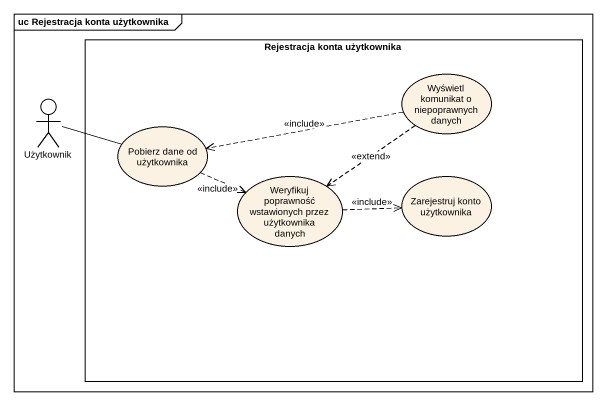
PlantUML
@startuml
mainframe uc Rejestracja konta użytkownika
rectangle "Rejestracja konta użytkownika" as Rejestracja_konta {
  usecase "Wyświetl komunikat o niepoprawnych danych" as Wyświetl_komunikat_o
  usecase "Pobierz dane od użytkownika" as Pobierz_dane_od_użytkownika
  usecase "Weryfikuj poprawność wstawionych przez użytkownika danych" as Weryfikuj_poprawność
  usecase "Zarejestruj konto użytkownika" as Zarejestruj_konto
}
actor Użytkownik
Wyświetl_komunikat_o .left.> Pobierz_dane_od_użytkownika : <<include>>
Wyświetl_komunikat_o ..> Weryfikuj_poprawność : <<extend>>
Użytkownik -right- Pobierz_dane_od_użytkownika
Pobierz_dane_od_użytkownika .right.> Weryfikuj_poprawność : <<include>>
Weryfikuj_poprawność .right.> Zarejestruj_konto : <<include>>
@enduml
